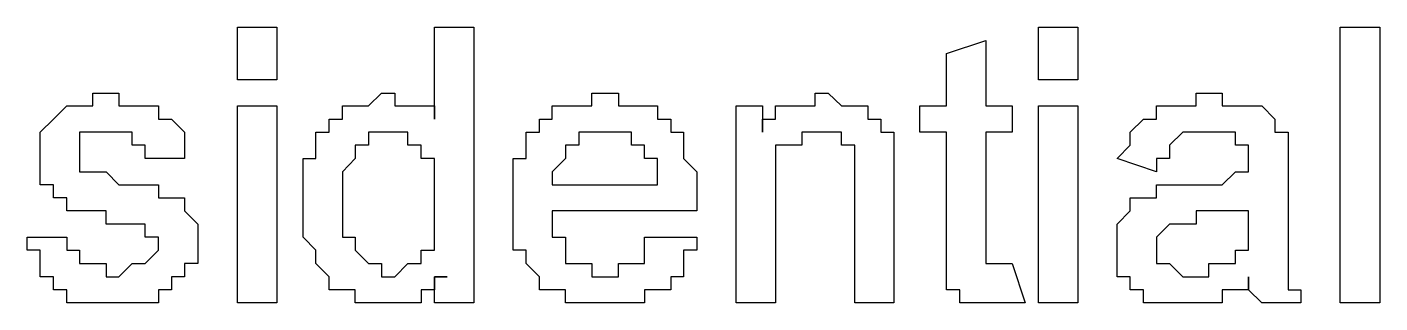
# Model space of a CAD drawing. Header units: inches. Extents: x -628 to 1537, y -1730 to 336.
# Drawn here: x 834.91 to 862.2, y -315.4 to -309.84 of the extents above; entities that cross this region are included whole.
import ezdxf

# ---------------------------------------------------------------- set-up
doc = ezdxf.new("R2010")
doc.units = ezdxf.units.IN
doc.layers.get('0').update_dxf_attribs({"linetype": 'CONTINUOUS'})

msp = doc.modelspace()

# ---------------------------------------------------------------- linework, layer by layer
at = {"color": 6}
for p, q in [((839.155, -310.902), (839.155, -309.838)), ((839.155, -309.838), (839.95, -309.838)), ((839.95, -309.838), (839.95, -310.902)), ((843.128, -311.696), (843.128, -309.838)), ((843.128, -309.838), (843.923, -309.838)), ((843.923, -309.838), (843.923, -315.401)), ((855.309, -310.902), (855.309, -309.838)), ((855.309, -309.838), (856.103, -309.838)), ((856.103, -309.838), (856.103, -310.902)), ((861.396, -315.401), (861.396, -309.838)), ((861.396, -309.838), (862.197, -309.838)), ((862.197, -309.838), (862.197, -315.401)), ((853.457, -310.37), (854.251, -310.107)), ((854.251, -310.107), (854.251, -311.427)), ((853.457, -311.427), (853.457, -310.37)), ((839.95, -310.902), (839.155, -310.902)), ((856.103, -310.902), (855.309, -310.902)), ((836.24, -311.427), (836.24, -311.171)), ((836.24, -311.171), (836.509, -311.171)), ((836.509, -311.171), (836.509, -311.171)), ((836.509, -311.171), (836.509, -311.171)), ((836.509, -311.171), (836.766, -311.171)), ((836.766, -311.171), (836.766, -311.171)), ((836.766, -311.171), (836.766, -311.427)), ((841.802, -311.427), (842.064, -311.171)), ((842.064, -311.171), (842.064, -311.171)), ((842.064, -311.171), (842.064, -311.171)), ((842.064, -311.171), (842.064, -311.171)), ((842.064, -311.171), (842.333, -311.171)), ((842.333, -311.171), (842.333, -311.171)), ((842.333, -311.171), (842.333, -311.427)), ((846.3, -311.427), (846.3, -311.171)), ((846.3, -311.171), (846.569, -311.171)), ((846.569, -311.171), (846.569, -311.171)), ((846.569, -311.171), (846.569, -311.171)), ((846.569, -311.171), (846.569, -311.171)), ((846.569, -311.171), (846.838, -311.171)), ((846.838, -311.171), (846.838, -311.427)), ((850.81, -311.427), (850.81, -311.171)), ((850.81, -311.171), (850.81, -311.171)), ((850.81, -311.171), (851.067, -311.171)), ((851.067, -311.171), (851.067, -311.171)), ((851.067, -311.171), (851.067, -311.171)), ((851.067, -311.171), (851.067, -311.171)), ((851.067, -311.171), (851.336, -311.427)), ((858.493, -311.427), (858.493, -311.171)), ((858.493, -311.171), (858.749, -311.171)), ((858.749, -311.171), (858.749, -311.171)), ((858.749, -311.171), (858.749, -311.171)), ((858.749, -311.171), (858.749, -311.171)), ((858.749, -311.171), (859.018, -311.171)), ((859.018, -311.171), (859.018, -311.427)), ((835.446, -311.696), (835.715, -311.427)), ((835.715, -311.427), (835.715, -311.427)), ((835.715, -311.427), (835.715, -311.427)), ((835.715, -311.427), (835.715, -311.427)), ((835.715, -311.427), (835.971, -311.427)), ((835.971, -311.427), (835.971, -311.427)), ((835.971, -311.427), (835.971, -311.427)), ((835.971, -311.427), (835.971, -311.427)), ((835.971, -311.427), (836.24, -311.427)), ((836.24, -311.427), (836.24, -311.427)), ((836.24, -311.427), (836.24, -311.427)), ((836.766, -311.427), (837.035, -311.427)), ((837.035, -311.427), (837.035, -311.427)), ((837.035, -311.427), (837.035, -311.427)), ((837.035, -311.427), (837.035, -311.427)), ((837.035, -311.427), (837.297, -311.427)), ((837.297, -311.427), (837.297, -311.427)), ((837.297, -311.427), (837.297, -311.427)), ((837.297, -311.427), (837.297, -311.427)), ((837.297, -311.427), (837.566, -311.427)), ((837.566, -311.427), (837.566, -311.427)), ((837.566, -311.427), (837.566, -311.427)), ((837.566, -311.427), (837.566, -311.427)), ((837.566, -311.427), (837.566, -311.696)), ((839.155, -315.401), (839.155, -311.427)), ((839.155, -311.427), (839.95, -311.427)), ((839.95, -311.427), (839.95, -315.401)), ((841.276, -311.696), (841.276, -311.427)), ((841.276, -311.427), (841.276, -311.427)), ((841.276, -311.427), (841.276, -311.427)), ((841.276, -311.427), (841.533, -311.427)), ((841.533, -311.427), (841.533, -311.427)), ((841.533, -311.427), (841.533, -311.427)), ((841.533, -311.427), (841.533, -311.427)), ((841.533, -311.427), (841.802, -311.427)), ((841.802, -311.427), (841.802, -311.427)), ((841.802, -311.427), (841.802, -311.427)), ((841.802, -311.427), (841.802, -311.427)), ((842.333, -311.427), (842.596, -311.427)), ((842.596, -311.427), (842.596, -311.427)), ((842.596, -311.427), (842.596, -311.427)), ((842.596, -311.427), (842.596, -311.427)), ((842.596, -311.427), (842.859, -311.427)), ((842.859, -311.427), (842.859, -311.427)), ((842.859, -311.427), (842.859, -311.427)), ((842.859, -311.427), (842.859, -311.427)), ((842.859, -311.427), (843.128, -311.427)), ((843.128, -311.427), (843.128, -311.696)), ((845.505, -311.696), (845.505, -311.427)), ((845.505, -311.427), (845.505, -311.427)), ((845.505, -311.427), (845.774, -311.427)), ((845.774, -311.427), (845.774, -311.427)), ((845.774, -311.427), (845.774, -311.427)), ((845.774, -311.427), (845.774, -311.427)), ((845.774, -311.427), (846.043, -311.427)), ((846.043, -311.427), (846.043, -311.427)), ((846.043, -311.427), (846.043, -311.427)), ((846.043, -311.427), (846.043, -311.427)), ((846.043, -311.427), (846.3, -311.427)), ((846.3, -311.427), (846.3, -311.427)), ((846.838, -311.427), (846.838, -311.427)), ((846.838, -311.427), (846.838, -311.427)), ((846.838, -311.427), (847.101, -311.427)), ((847.101, -311.427), (847.101, -311.427)), ((847.101, -311.427), (847.101, -311.427)), ((847.101, -311.427), (847.101, -311.427)), ((847.101, -311.427), (847.363, -311.427)), ((847.363, -311.427), (847.363, -311.427)), ((847.363, -311.427), (847.363, -311.427)), ((847.363, -311.427), (847.363, -311.427)), ((847.363, -311.427), (847.626, -311.427)), ((847.626, -311.427), (847.626, -311.696)), ((849.215, -315.401), (849.215, -311.427)), ((849.215, -311.427), (849.747, -311.427)), ((849.747, -311.427), (849.747, -311.959)), ((850.01, -311.696), (850.01, -311.427)), ((850.01, -311.427), (850.272, -311.427)), ((850.272, -311.427), (850.272, -311.427)), ((850.272, -311.427), (850.272, -311.427)), ((850.272, -311.427), (850.272, -311.427)), ((850.272, -311.427), (850.272, -311.427)), ((850.272, -311.427), (850.541, -311.427)), ((850.541, -311.427), (850.541, -311.427)), ((850.541, -311.427), (850.541, -311.427)), ((850.541, -311.427), (850.541, -311.427)), ((850.541, -311.427), (850.81, -311.427)), ((851.336, -311.427), (851.336, -311.427)), ((851.336, -311.427), (851.336, -311.427)), ((851.336, -311.427), (851.336, -311.427)), ((851.336, -311.427), (851.605, -311.427)), ((851.605, -311.427), (851.605, -311.427)), ((851.605, -311.427), (851.605, -311.427)), ((851.605, -311.427), (851.605, -311.427)), ((851.605, -311.427), (851.868, -311.427)), ((851.868, -311.427), (851.868, -311.427)), ((851.868, -311.427), (851.868, -311.427)), ((851.868, -311.427), (851.868, -311.696)), ((852.919, -311.959), (852.919, -311.427)), ((852.919, -311.427), (853.457, -311.427)), ((854.251, -311.427), (854.777, -311.427)), ((854.777, -311.427), (854.777, -311.959)), ((855.309, -315.401), (855.309, -311.427)), ((855.309, -311.427), (856.103, -311.427)), ((856.103, -311.427), (856.103, -315.401)), ((857.692, -311.696), (857.692, -311.427)), ((857.692, -311.427), (857.692, -311.427)), ((857.692, -311.427), (857.692, -311.427)), ((857.692, -311.427), (857.955, -311.427)), ((857.955, -311.427), (857.955, -311.427)), ((857.955, -311.427), (857.955, -311.427)), ((857.955, -311.427), (857.955, -311.427)), ((857.955, -311.427), (858.224, -311.427)), ((858.224, -311.427), (858.224, -311.427)), ((858.224, -311.427), (858.224, -311.427)), ((858.224, -311.427), (858.224, -311.427)), ((858.224, -311.427), (858.493, -311.427)), ((858.493, -311.427), (858.493, -311.427)), ((859.018, -311.427), (859.018, -311.427)), ((859.018, -311.427), (859.281, -311.427)), ((859.281, -311.427), (859.281, -311.427)), ((859.281, -311.427), (859.281, -311.427)), ((859.281, -311.427), (859.544, -311.427)), ((859.544, -311.427), (859.544, -311.427)), ((859.544, -311.427), (859.544, -311.427)), ((859.544, -311.427), (859.544, -311.427)), ((859.544, -311.427), (859.813, -311.427)), ((859.813, -311.427), (859.813, -311.427)), ((859.813, -311.427), (859.813, -311.427)), ((859.813, -311.427), (859.813, -311.427)), ((859.813, -311.427), (859.813, -311.427)), ((859.813, -311.427), (860.076, -311.696)), ((835.177, -311.959), (835.446, -311.696)), ((835.446, -311.696), (835.446, -311.696)), ((835.446, -311.696), (835.446, -311.696)), ((835.446, -311.696), (835.446, -311.696)), ((835.446, -311.696), (835.446, -311.696)), ((835.446, -311.696), (835.446, -311.696)), ((837.566, -311.696), (837.829, -311.696)), ((837.829, -311.696), (837.829, -311.696)), ((837.829, -311.696), (837.829, -311.696)), ((837.829, -311.696), (837.829, -311.696)), ((837.829, -311.696), (837.829, -311.696)), ((837.829, -311.696), (838.092, -311.959)), ((841.007, -311.959), (841.007, -311.696)), ((841.007, -311.696), (841.007, -311.696)), ((841.007, -311.696), (841.007, -311.696)), ((841.007, -311.696), (841.276, -311.696)), ((841.276, -311.696), (841.276, -311.696)), ((843.128, -311.696), (843.128, -311.696)), ((843.128, -311.696), (843.128, -311.696)), ((843.128, -311.696), (843.128, -311.696)), ((843.128, -311.696), (843.128, -311.696)), ((843.128, -311.696), (843.128, -311.696)), ((843.128, -311.696), (843.128, -311.696)), ((845.249, -311.959), (845.249, -311.696)), ((845.249, -311.696), (845.249, -311.696)), ((845.249, -311.696), (845.249, -311.696)), ((845.249, -311.696), (845.505, -311.696)), ((845.505, -311.696), (845.505, -311.696)), ((845.505, -311.696), (845.505, -311.696)), ((847.626, -311.696), (847.626, -311.696)), ((847.626, -311.696), (847.626, -311.696)), ((847.626, -311.696), (847.895, -311.696)), ((847.895, -311.696), (847.895, -311.696)), ((847.895, -311.696), (847.895, -311.696)), ((847.895, -311.696), (847.895, -311.959)), ((849.747, -311.959), (849.747, -311.696)), ((849.747, -311.696), (849.747, -311.696)), ((849.747, -311.696), (850.01, -311.696)), ((850.01, -311.696), (850.01, -311.696)), ((850.01, -311.696), (850.01, -311.696)), ((851.868, -311.696), (852.131, -311.696)), ((852.131, -311.696), (852.131, -311.696)), ((852.131, -311.696), (852.131, -311.696)), ((852.131, -311.696), (852.131, -311.696)), ((852.131, -311.696), (852.131, -311.696)), ((852.131, -311.696), (852.131, -311.959)), ((857.16, -311.959), (857.429, -311.696)), ((857.429, -311.696), (857.429, -311.696)), ((857.429, -311.696), (857.429, -311.696)), ((857.429, -311.696), (857.429, -311.696)), ((857.429, -311.696), (857.429, -311.696)), ((857.429, -311.696), (857.429, -311.696)), ((857.429, -311.696), (857.692, -311.696)), ((860.076, -311.696), (860.076, -311.696)), ((860.076, -311.696), (860.076, -311.696)), ((860.076, -311.696), (860.076, -311.696)), ((860.076, -311.696), (860.076, -311.696)), ((860.076, -311.696), (860.076, -311.959)), ((835.177, -312.222), (835.177, -311.959)), ((835.177, -311.959), (835.177, -311.959)), ((835.177, -311.959), (835.177, -311.959)), ((835.177, -311.959), (835.177, -311.959)), ((836.24, -311.959), (835.971, -311.959)), ((835.971, -311.959), (835.971, -311.959)), ((835.971, -311.959), (835.971, -312.222)), ((836.509, -311.959), (836.24, -311.959)), ((836.24, -311.959), (836.24, -311.959)), ((836.24, -311.959), (836.24, -311.959)), ((836.24, -311.959), (836.24, -311.959)), ((836.766, -311.959), (836.509, -311.959)), ((836.509, -311.959), (836.509, -311.959)), ((836.509, -311.959), (836.509, -311.959)), ((837.035, -311.959), (836.766, -311.959)), ((836.766, -311.959), (836.766, -311.959)), ((836.766, -311.959), (836.766, -311.959)), ((837.035, -312.222), (837.035, -311.959)), ((837.035, -311.959), (837.035, -311.959)), ((837.035, -311.959), (837.035, -311.959)), ((837.035, -311.959), (837.035, -311.959)), ((838.092, -311.959), (838.092, -311.959)), ((838.092, -311.959), (838.092, -311.959)), ((838.092, -311.959), (838.092, -311.959)), ((838.092, -311.959), (838.092, -312.222)), ((840.738, -312.222), (840.738, -311.959)), ((840.738, -311.959), (840.738, -311.959)), ((840.738, -311.959), (840.738, -311.959)), ((840.738, -311.959), (841.007, -311.959)), ((841.007, -311.959), (841.007, -311.959)), ((842.064, -311.959), (841.802, -311.959)), ((841.802, -311.959), (841.802, -311.959)), ((841.802, -311.959), (841.802, -312.222)), ((842.333, -311.959), (842.064, -311.959)), ((842.064, -311.959), (842.064, -311.959)), ((842.064, -311.959), (842.064, -311.959)), ((842.064, -311.959), (842.064, -311.959)), ((842.596, -311.959), (842.333, -311.959)), ((842.333, -311.959), (842.333, -311.959)), ((842.333, -311.959), (842.333, -311.959)), ((842.333, -311.959), (842.333, -311.959)), ((842.596, -312.222), (842.596, -311.959)), ((842.596, -311.959), (842.596, -311.959)), ((842.596, -311.959), (842.596, -311.959)), ((844.98, -312.222), (844.98, -311.959)), ((844.98, -311.959), (844.98, -311.959)), ((844.98, -311.959), (845.249, -311.959)), ((845.249, -311.959), (845.249, -311.959)), ((846.3, -311.959), (846.043, -311.959)), ((846.043, -311.959), (846.043, -311.959)), ((846.043, -311.959), (846.043, -312.222)), ((846.569, -311.959), (846.3, -311.959)), ((846.3, -311.959), (846.3, -311.959)), ((846.3, -311.959), (846.3, -311.959)), ((846.3, -311.959), (846.3, -311.959)), ((846.838, -311.959), (846.569, -311.959)), ((846.569, -311.959), (846.569, -311.959)), ((846.569, -311.959), (846.569, -311.959)), ((846.569, -311.959), (846.569, -311.959)), ((847.101, -311.959), (846.838, -311.959)), ((846.838, -311.959), (846.838, -311.959)), ((846.838, -311.959), (846.838, -311.959)), ((846.838, -311.959), (846.838, -311.959)), ((847.101, -312.222), (847.101, -311.959)), ((847.895, -311.959), (847.895, -311.959)), ((847.895, -311.959), (847.895, -311.959)), ((847.895, -311.959), (848.152, -311.959)), ((848.152, -311.959), (848.152, -312.222)), ((849.747, -311.959), (849.747, -311.959)), ((849.747, -311.959), (849.747, -311.959)), ((850.81, -311.959), (850.541, -311.959)), ((850.541, -311.959), (850.541, -311.959)), ((850.541, -311.959), (850.541, -311.959)), ((850.541, -311.959), (850.541, -312.222)), ((851.067, -311.959), (850.81, -311.959)), ((850.81, -311.959), (850.81, -311.959)), ((850.81, -311.959), (850.81, -311.959)), ((850.81, -311.959), (850.81, -311.959)), ((851.336, -311.959), (851.067, -311.959)), ((851.067, -311.959), (851.067, -311.959)), ((851.067, -311.959), (851.067, -311.959)), ((851.336, -312.222), (851.336, -311.959)), ((852.131, -311.959), (852.131, -311.959)), ((852.131, -311.959), (852.393, -311.959)), ((852.393, -311.959), (852.393, -311.959)), ((852.393, -311.959), (852.393, -312.222)), ((853.457, -311.959), (852.919, -311.959)), ((853.457, -314.073), (853.457, -311.959)), ((854.777, -311.959), (854.251, -311.959)), ((854.251, -311.959), (854.251, -314.073)), ((857.16, -312.222), (857.16, -311.959)), ((857.16, -311.959), (857.16, -311.959)), ((857.16, -311.959), (857.16, -311.959)), ((857.16, -311.959), (857.16, -311.959)), ((857.16, -311.959), (857.16, -311.959)), ((858.224, -311.959), (857.955, -312.222)), ((858.493, -311.959), (858.224, -311.959)), ((858.224, -311.959), (858.224, -311.959)), ((858.224, -311.959), (858.224, -311.959)), ((858.224, -311.959), (858.224, -311.959)), ((858.224, -311.959), (858.224, -311.959)), ((858.749, -311.959), (858.493, -311.959)), ((858.493, -311.959), (858.493, -311.959)), ((858.493, -311.959), (858.493, -311.959)), ((859.018, -311.959), (858.749, -311.959)), ((858.749, -311.959), (858.749, -311.959)), ((858.749, -311.959), (858.749, -311.959)), ((859.281, -311.959), (859.018, -311.959)), ((859.018, -311.959), (859.018, -311.959)), ((859.018, -311.959), (859.018, -311.959)), ((859.018, -311.959), (859.018, -311.959)), ((859.281, -312.222), (859.281, -311.959)), ((859.281, -311.959), (859.281, -311.959)), ((859.281, -311.959), (859.281, -311.959)), ((860.076, -311.959), (860.345, -311.959)), ((860.345, -311.959), (860.345, -311.959)), ((860.345, -311.959), (860.345, -311.959)), ((860.345, -311.959), (860.345, -312.222)), ((835.177, -312.491), (835.177, -312.222)), ((835.177, -312.222), (835.177, -312.222)), ((835.177, -312.222), (835.177, -312.222)), ((835.177, -312.222), (835.177, -312.222)), ((835.971, -312.222), (835.971, -312.222)), ((835.971, -312.222), (835.971, -312.222)), ((835.971, -312.222), (835.971, -312.222)), ((835.971, -312.222), (835.971, -312.491)), ((837.297, -312.222), (837.035, -312.222)), ((837.297, -312.491), (837.297, -312.222)), ((838.092, -312.222), (838.092, -312.222)), ((838.092, -312.222), (838.092, -312.222)), ((838.092, -312.222), (838.092, -312.491)), ((840.738, -312.491), (840.738, -312.222)), ((840.738, -312.222), (840.738, -312.222)), ((840.738, -312.222), (840.738, -312.222)), ((840.738, -312.222), (840.738, -312.222)), ((841.802, -312.222), (841.533, -312.222)), ((841.533, -312.222), (841.533, -312.222)), ((841.533, -312.222), (841.533, -312.222)), ((841.533, -312.222), (841.533, -312.222)), ((841.533, -312.222), (841.533, -312.491)), ((841.802, -312.222), (841.802, -312.222)), ((842.859, -312.222), (842.596, -312.222)), ((842.859, -312.491), (842.859, -312.222)), ((842.859, -312.222), (842.859, -312.222)), ((842.859, -312.222), (842.859, -312.222)), ((842.859, -312.222), (842.859, -312.222)), ((842.859, -312.222), (842.859, -312.222)), ((844.98, -312.491), (844.98, -312.222)), ((844.98, -312.222), (844.98, -312.222)), ((844.98, -312.222), (844.98, -312.222)), ((844.98, -312.222), (844.98, -312.222)), ((844.98, -312.222), (844.98, -312.222)), ((846.043, -312.222), (845.774, -312.222)), ((845.774, -312.222), (845.774, -312.222)), ((845.774, -312.222), (845.774, -312.222)), ((845.774, -312.222), (845.774, -312.491)), ((846.043, -312.222), (846.043, -312.222)), ((847.363, -312.222), (847.101, -312.222)), ((847.101, -312.222), (847.101, -312.222)), ((847.101, -312.222), (847.101, -312.222)), ((847.101, -312.222), (847.101, -312.222)), ((847.363, -312.491), (847.363, -312.222)), ((847.363, -312.222), (847.363, -312.222)), ((847.363, -312.222), (847.363, -312.222)), ((848.152, -312.222), (848.152, -312.222)), ((848.152, -312.222), (848.152, -312.222)), ((848.152, -312.222), (848.152, -312.222)), ((848.152, -312.222), (848.152, -312.222)), ((848.152, -312.222), (848.152, -312.491)), ((850.272, -312.222), (850.01, -312.222)), ((850.01, -312.222), (850.01, -312.491)), ((850.541, -312.222), (850.272, -312.222)), ((850.272, -312.222), (850.272, -312.222)), ((850.272, -312.222), (850.272, -312.222)), ((850.272, -312.222), (850.272, -312.222)), ((850.272, -312.222), (850.272, -312.222)), ((851.605, -312.222), (851.336, -312.222)), ((851.336, -312.222), (851.336, -312.222)), ((851.336, -312.222), (851.336, -312.222)), ((851.336, -312.222), (851.336, -312.222)), ((851.336, -312.222), (851.336, -312.222)), ((851.605, -315.401), (851.605, -312.222)), ((852.393, -312.222), (852.393, -312.222)), ((852.393, -312.222), (852.393, -312.222)), ((852.393, -312.222), (852.393, -312.222)), ((852.393, -312.222), (852.393, -312.491)), ((856.898, -312.491), (857.16, -312.222)), ((857.16, -312.222), (857.16, -312.222)), ((857.16, -312.222), (857.16, -312.222)), ((857.955, -312.222), (857.955, -312.222)), ((857.955, -312.222), (857.955, -312.222)), ((857.955, -312.222), (857.955, -312.222)), ((857.955, -312.222), (857.955, -312.222)), ((857.955, -312.222), (857.955, -312.222)), ((857.955, -312.222), (857.955, -312.491)), ((859.544, -312.222), (859.281, -312.222)), ((859.281, -312.222), (859.281, -312.222)), ((859.544, -312.491), (859.544, -312.222)), ((859.544, -312.222), (859.544, -312.222)), ((859.544, -312.222), (859.544, -312.222)), ((860.345, -312.222), (860.345, -312.222)), ((860.345, -312.222), (860.345, -312.222)), ((860.345, -312.222), (860.345, -312.222)), ((860.345, -312.222), (860.345, -312.491)), ((835.177, -312.755), (835.177, -312.491)), ((835.177, -312.491), (835.177, -312.491)), ((835.177, -312.491), (835.177, -312.491)), ((835.177, -312.491), (835.177, -312.491)), ((835.971, -312.491), (835.971, -312.491)), ((835.971, -312.491), (835.971, -312.491)), ((835.971, -312.491), (835.971, -312.491)), ((835.971, -312.491), (835.971, -312.491)), ((835.971, -312.491), (835.971, -312.755)), ((837.297, -312.491), (837.297, -312.491)), ((837.297, -312.491), (837.297, -312.491)), ((838.092, -312.491), (837.297, -312.491)), ((838.092, -312.491), (838.092, -312.491)), ((838.092, -312.491), (838.092, -312.491)), ((840.482, -312.755), (840.482, -312.491)), ((840.482, -312.491), (840.482, -312.491)), ((840.482, -312.491), (840.738, -312.491)), ((840.738, -312.491), (840.738, -312.491)), ((841.533, -312.491), (841.276, -312.755)), ((841.533, -312.491), (841.533, -312.491)), ((841.533, -312.491), (841.533, -312.491)), ((841.533, -312.491), (841.533, -312.491)), ((843.128, -312.491), (842.859, -312.491)), ((843.128, -312.755), (843.128, -312.491)), ((843.128, -312.491), (843.128, -312.491)), ((843.128, -312.491), (843.128, -312.491)), ((844.717, -312.755), (844.717, -312.491)), ((844.717, -312.491), (844.717, -312.491)), ((844.717, -312.491), (844.717, -312.491)), ((844.717, -312.491), (844.98, -312.491)), ((845.774, -312.491), (845.505, -312.755)), ((845.774, -312.491), (845.774, -312.491)), ((845.774, -312.491), (845.774, -312.491)), ((845.774, -312.491), (845.774, -312.491)), ((847.626, -312.491), (847.363, -312.491)), ((847.363, -312.491), (847.363, -312.491)), ((847.363, -312.491), (847.363, -312.491)), ((847.626, -313.022), (847.626, -312.491)), ((848.152, -312.491), (848.152, -312.491)), ((848.152, -312.491), (848.152, -312.491)), ((848.152, -312.491), (848.152, -312.491)), ((848.152, -312.491), (848.421, -312.755)), ((850.01, -312.491), (850.01, -312.491)), ((850.01, -312.491), (850.01, -312.491)), ((850.01, -312.491), (850.01, -312.491)), ((850.01, -312.491), (850.01, -312.491)), ((850.01, -312.491), (850.01, -312.755)), ((852.393, -312.491), (852.393, -312.491)), ((852.393, -312.491), (852.393, -312.491)), ((852.393, -312.491), (852.393, -312.491)), ((852.393, -312.491), (852.393, -312.755)), ((857.692, -312.755), (856.898, -312.491)), ((856.898, -312.491), (856.898, -312.491)), ((856.898, -312.491), (856.898, -312.491)), ((856.898, -312.491), (856.898, -312.491)), ((857.955, -312.491), (857.692, -312.491)), ((857.692, -312.491), (857.692, -312.491)), ((857.692, -312.491), (857.692, -312.755)), ((859.544, -312.755), (859.544, -312.491)), ((859.544, -312.491), (859.544, -312.491)), ((859.544, -312.491), (859.544, -312.491)), ((859.544, -312.491), (859.544, -312.491)), ((859.544, -312.491), (859.544, -312.491)), ((860.345, -312.491), (860.345, -312.491)), ((860.345, -312.491), (860.345, -312.491)), ((860.345, -312.491), (860.345, -312.491)), ((860.345, -312.491), (860.345, -312.755)), ((835.177, -313.022), (835.177, -312.755)), ((835.177, -312.755), (835.177, -312.755)), ((835.177, -312.755), (835.177, -312.755)), ((835.177, -312.755), (835.177, -312.755)), ((835.971, -312.755), (835.971, -312.755)), ((835.971, -312.755), (835.971, -312.755)), ((835.971, -312.755), (836.24, -312.755)), ((836.24, -312.755), (836.24, -312.755)), ((836.24, -312.755), (836.24, -312.755)), ((836.24, -312.755), (836.24, -312.755)), ((836.24, -312.755), (836.509, -312.755)), ((836.509, -312.755), (836.509, -312.755)), ((836.509, -312.755), (836.509, -312.755)), ((836.509, -312.755), (836.509, -312.755)), ((836.509, -312.755), (836.766, -313.022)), ((840.482, -313.022), (840.482, -312.755)), ((840.482, -312.755), (840.482, -312.755)), ((840.482, -312.755), (840.482, -312.755)), ((840.482, -312.755), (840.482, -312.755)), ((841.276, -312.755), (841.276, -312.755)), ((841.276, -312.755), (841.276, -312.755)), ((841.276, -312.755), (841.276, -312.755)), ((841.276, -312.755), (841.276, -313.022)), ((843.128, -313.022), (843.128, -312.755)), ((843.128, -312.755), (843.128, -312.755)), ((843.128, -312.755), (843.128, -312.755)), ((843.128, -312.755), (843.128, -312.755)), ((844.717, -313.022), (844.717, -312.755)), ((844.717, -312.755), (844.717, -312.755)), ((844.717, -312.755), (844.717, -312.755)), ((845.505, -312.755), (845.505, -312.755)), ((845.505, -312.755), (845.505, -312.755)), ((845.505, -312.755), (845.505, -312.755)), ((845.505, -312.755), (845.505, -313.022)), ((848.421, -312.755), (848.421, -312.755)), ((848.421, -312.755), (848.421, -312.755)), ((848.421, -312.755), (848.421, -312.755)), ((848.421, -312.755), (848.421, -313.022)), ((850.01, -312.755), (850.01, -312.755)), ((850.01, -312.755), (850.01, -312.755)), ((850.01, -312.755), (850.01, -313.022)), ((852.393, -312.755), (852.393, -312.755)), ((852.393, -312.755), (852.393, -312.755)), ((852.393, -312.755), (852.393, -313.022)), ((857.692, -312.755), (857.692, -312.755)), ((859.018, -313.022), (859.281, -312.755)), ((859.281, -312.755), (859.281, -312.755)), ((859.281, -312.755), (859.281, -312.755)), ((859.281, -312.755), (859.544, -312.755)), ((859.544, -312.755), (859.544, -312.755)), ((859.544, -312.755), (859.544, -312.755)), ((859.544, -312.755), (859.544, -312.755)), ((860.345, -312.755), (860.345, -312.755)), ((860.345, -312.755), (860.345, -312.755)), ((860.345, -312.755), (860.345, -313.547)), ((835.446, -313.022), (835.177, -313.022)), ((835.177, -313.022), (835.177, -313.022)), ((835.177, -313.022), (835.177, -313.022)), ((835.446, -313.28), (835.446, -313.022)), ((836.766, -313.022), (836.766, -313.022)), ((836.766, -313.022), (837.035, -313.022)), ((837.035, -313.022), (837.035, -313.022)), ((837.035, -313.022), (837.035, -313.022)), ((837.035, -313.022), (837.035, -313.022)), ((837.035, -313.022), (837.297, -313.022)), ((837.297, -313.022), (837.297, -313.022)), ((837.297, -313.022), (837.297, -313.022)), ((837.297, -313.022), (837.297, -313.022)), ((837.297, -313.022), (837.566, -313.022)), ((837.566, -313.022), (837.566, -313.022)), ((837.566, -313.022), (837.566, -313.022)), ((837.566, -313.022), (837.566, -313.28)), ((840.482, -313.28), (840.482, -313.022)), ((840.482, -313.022), (840.482, -313.022)), ((840.482, -313.022), (840.482, -313.022)), ((841.276, -313.022), (841.276, -313.022)), ((841.276, -313.022), (841.276, -313.022)), ((841.276, -313.022), (841.276, -313.28)), ((843.128, -313.28), (843.128, -313.022)), ((843.128, -313.022), (843.128, -313.022)), ((843.128, -313.022), (843.128, -313.022)), ((844.717, -313.28), (844.717, -313.022)), ((844.717, -313.022), (844.717, -313.022)), ((844.717, -313.022), (844.717, -313.022)), ((844.717, -313.022), (844.717, -313.022)), ((845.505, -313.022), (845.505, -313.022)), ((845.505, -313.022), (847.626, -313.022)), ((848.421, -313.022), (848.421, -313.022)), ((848.421, -313.022), (848.421, -313.022)), ((848.421, -313.022), (848.421, -313.28)), ((850.01, -313.022), (850.01, -313.022)), ((850.01, -313.022), (850.01, -313.022)), ((850.01, -313.022), (850.01, -313.28)), ((852.393, -313.022), (852.393, -313.022)), ((852.393, -313.022), (852.393, -315.401)), ((857.692, -313.28), (857.692, -313.022)), ((857.692, -313.022), (857.692, -313.022)), ((857.692, -313.022), (857.955, -313.022)), ((857.955, -313.022), (857.955, -313.022)), ((857.955, -313.022), (857.955, -313.022)), ((857.955, -313.022), (858.224, -313.022)), ((858.224, -313.022), (858.224, -313.022)), ((858.224, -313.022), (858.224, -313.022)), ((858.224, -313.022), (858.493, -313.022)), ((858.493, -313.022), (858.493, -313.022)), ((858.493, -313.022), (859.018, -313.022)), ((859.018, -313.022), (859.018, -313.022)), ((835.715, -313.28), (835.446, -313.28)), ((835.446, -313.28), (835.446, -313.28)), ((835.446, -313.28), (835.446, -313.28)), ((835.446, -313.28), (835.446, -313.28)), ((835.446, -313.28), (835.446, -313.28)), ((835.715, -313.547), (835.715, -313.28)), ((835.715, -313.28), (835.715, -313.28)), ((835.715, -313.28), (835.715, -313.28)), ((837.566, -313.28), (837.829, -313.28)), ((837.829, -313.28), (837.829, -313.28)), ((837.829, -313.28), (837.829, -313.28)), ((837.829, -313.28), (837.829, -313.28)), ((837.829, -313.28), (838.092, -313.28)), ((838.092, -313.28), (838.092, -313.28)), ((838.092, -313.28), (838.092, -313.547)), ((840.482, -313.547), (840.482, -313.28)), ((840.482, -313.28), (840.482, -313.28)), ((840.482, -313.28), (840.482, -313.28)), ((841.276, -313.28), (841.276, -313.28)), ((841.276, -313.28), (841.276, -313.28)), ((841.276, -313.28), (841.276, -313.28)), ((841.276, -313.28), (841.276, -313.547)), ((843.128, -313.547), (843.128, -313.28)), ((843.128, -313.28), (843.128, -313.28)), ((843.128, -313.28), (843.128, -313.28)), ((844.717, -313.547), (844.717, -313.28)), ((844.717, -313.28), (844.717, -313.28)), ((844.717, -313.28), (844.717, -313.28)), ((848.421, -313.28), (848.421, -313.28)), ((848.421, -313.28), (848.421, -313.28)), ((848.421, -313.28), (848.421, -313.547)), ((850.01, -313.28), (850.01, -313.28)), ((850.01, -313.28), (850.01, -315.401)), ((857.16, -313.547), (857.16, -313.28)), ((857.16, -313.28), (857.429, -313.28)), ((857.429, -313.28), (857.429, -313.28)), ((857.429, -313.28), (857.429, -313.28)), ((857.429, -313.28), (857.429, -313.28)), ((857.429, -313.28), (857.429, -313.28)), ((857.429, -313.28), (857.692, -313.28)), ((857.692, -313.28), (857.692, -313.28)), ((835.971, -313.547), (835.715, -313.547)), ((835.715, -313.547), (835.715, -313.547)), ((836.24, -313.547), (835.971, -313.547)), ((835.971, -313.547), (835.971, -313.547)), ((835.971, -313.547), (835.971, -313.547)), ((836.509, -313.547), (836.24, -313.547)), ((836.24, -313.547), (836.24, -313.547)), ((836.24, -313.547), (836.24, -313.547)), ((836.509, -313.815), (836.509, -313.547)), ((836.509, -313.547), (836.509, -313.547)), ((838.092, -313.547), (838.092, -313.547)), ((838.092, -313.547), (838.092, -313.547)), ((838.092, -313.547), (838.092, -313.547)), ((838.092, -313.547), (838.092, -313.547)), ((838.092, -313.547), (838.361, -313.815)), ((840.482, -313.815), (840.482, -313.547)), ((840.482, -313.547), (840.482, -313.547)), ((840.482, -313.547), (840.482, -313.547)), ((840.482, -313.547), (840.482, -313.547)), ((841.276, -313.547), (841.276, -313.547)), ((841.276, -313.547), (841.276, -313.547)), ((841.276, -313.547), (841.276, -313.815)), ((843.128, -313.815), (843.128, -313.547)), ((843.128, -313.547), (843.128, -313.547)), ((843.128, -313.547), (843.128, -313.547)), ((843.128, -313.547), (843.128, -313.547)), ((844.717, -313.815), (844.717, -313.547)), ((844.717, -313.547), (844.717, -313.547)), ((844.717, -313.547), (844.717, -313.547)), ((848.421, -313.547), (845.505, -313.547)), ((845.505, -313.547), (845.505, -314.073)), ((848.421, -313.547), (848.421, -313.547)), ((848.421, -313.547), (848.421, -313.547)), ((848.421, -313.547), (848.421, -313.547)), ((856.898, -313.815), (857.16, -313.547)), ((857.16, -313.547), (857.16, -313.547)), ((857.16, -313.547), (857.16, -313.547)), ((857.16, -313.547), (857.16, -313.547)), ((857.16, -313.547), (857.16, -313.547)), ((858.749, -313.547), (858.493, -313.547)), ((858.493, -313.547), (858.493, -313.547)), ((858.493, -313.547), (858.493, -313.815)), ((859.018, -313.547), (858.749, -313.547)), ((858.749, -313.547), (858.749, -313.547)), ((858.749, -313.547), (858.749, -313.547)), ((859.281, -313.547), (859.018, -313.547)), ((859.018, -313.547), (859.018, -313.547)), ((859.018, -313.547), (859.018, -313.547)), ((859.544, -313.547), (859.281, -313.547)), ((859.281, -313.547), (859.281, -313.547)), ((859.281, -313.547), (859.281, -313.547)), ((859.281, -313.547), (859.281, -313.547)), ((859.544, -313.547), (859.544, -313.547)), ((859.544, -313.547), (859.544, -313.547)), ((859.544, -313.547), (859.544, -313.547)), ((859.544, -313.815), (859.544, -313.547)), ((859.544, -313.547), (859.544, -313.547)), ((859.544, -313.547), (859.544, -313.547)), ((860.345, -313.547), (860.345, -313.815)), ((836.766, -313.815), (836.509, -313.815)), ((837.035, -313.815), (836.766, -313.815)), ((836.766, -313.815), (836.766, -313.815)), ((836.766, -313.815), (836.766, -313.815)), ((837.297, -313.815), (837.035, -313.815)), ((837.035, -313.815), (837.035, -313.815)), ((837.035, -313.815), (837.035, -313.815)), ((837.035, -313.815), (837.035, -313.815)), ((837.035, -313.815), (837.035, -313.815)), ((837.297, -314.073), (837.297, -313.815)), ((837.297, -313.815), (837.297, -313.815)), ((837.297, -313.815), (837.297, -313.815)), ((837.297, -313.815), (837.297, -313.815)), ((838.361, -313.815), (838.361, -313.815)), ((838.361, -313.815), (838.361, -313.815)), ((838.361, -313.815), (838.361, -313.815)), ((838.361, -313.815), (838.361, -314.073)), ((840.482, -314.073), (840.482, -313.815)), ((840.482, -313.815), (840.482, -313.815)), ((840.482, -313.815), (840.482, -313.815)), ((841.276, -313.815), (841.276, -313.815)), ((841.276, -313.815), (841.276, -313.815)), ((841.276, -313.815), (841.276, -313.815)), ((841.276, -313.815), (841.276, -314.073)), ((843.128, -314.073), (843.128, -313.815)), ((843.128, -313.815), (843.128, -313.815)), ((843.128, -313.815), (843.128, -313.815)), ((844.717, -314.073), (844.717, -313.815)), ((844.717, -313.815), (844.717, -313.815)), ((844.717, -313.815), (844.717, -313.815)), ((856.898, -314.073), (856.898, -313.815)), ((856.898, -313.815), (856.898, -313.815)), ((856.898, -313.815), (856.898, -313.815)), ((856.898, -313.815), (856.898, -313.815)), ((857.955, -313.815), (857.692, -314.073)), ((858.224, -313.815), (857.955, -313.815)), ((857.955, -313.815), (857.955, -313.815)), ((857.955, -313.815), (857.955, -313.815)), ((857.955, -313.815), (857.955, -313.815)), ((857.955, -313.815), (857.955, -313.815)), ((858.493, -313.815), (858.224, -313.815)), ((858.224, -313.815), (858.224, -313.815)), ((858.224, -313.815), (858.224, -313.815)), ((858.493, -313.815), (858.493, -313.815)), ((859.544, -314.073), (859.544, -313.815)), ((859.544, -313.815), (859.544, -313.815)), ((859.544, -313.815), (859.544, -313.815)), ((860.345, -313.815), (860.345, -313.815)), ((860.345, -313.815), (860.345, -314.073)), ((834.914, -314.339), (834.914, -314.073)), ((834.914, -314.073), (834.914, -314.073)), ((834.914, -314.073), (834.914, -314.073)), ((834.914, -314.073), (835.715, -314.073)), ((835.715, -314.073), (835.715, -314.073)), ((835.715, -314.073), (835.715, -314.073)), ((835.715, -314.073), (835.715, -314.339)), ((837.566, -314.073), (837.297, -314.073)), ((837.566, -314.339), (837.566, -314.073)), ((837.566, -314.073), (837.566, -314.073)), ((837.566, -314.073), (837.566, -314.073)), ((838.361, -314.073), (838.361, -314.073)), ((838.361, -314.073), (838.361, -314.073)), ((838.361, -314.073), (838.361, -314.073)), ((838.361, -314.073), (838.361, -314.339)), ((840.738, -314.339), (840.482, -314.073)), ((840.482, -314.073), (840.482, -314.073)), ((840.482, -314.073), (840.482, -314.073)), ((840.482, -314.073), (840.482, -314.073)), ((841.276, -314.073), (841.276, -314.073)), ((841.276, -314.073), (841.533, -314.073)), ((841.533, -314.073), (841.533, -314.073)), ((841.533, -314.073), (841.533, -314.339)), ((843.128, -314.339), (843.128, -314.073)), ((843.128, -314.073), (843.128, -314.073)), ((843.128, -314.073), (843.128, -314.073)), ((843.128, -314.073), (843.128, -314.073)), ((844.717, -314.339), (844.717, -314.073)), ((844.717, -314.073), (844.717, -314.073)), ((844.717, -314.073), (844.717, -314.073)), ((844.717, -314.073), (844.717, -314.073)), ((845.505, -314.073), (845.774, -314.073)), ((845.774, -314.073), (845.774, -314.339)), ((847.363, -314.339), (847.363, -314.073)), ((847.363, -314.073), (847.626, -314.073)), ((847.626, -314.073), (847.626, -314.073)), ((847.626, -314.073), (847.626, -314.073)), ((847.626, -314.073), (848.421, -314.073)), ((848.421, -314.073), (848.421, -314.073)), ((848.421, -314.073), (848.421, -314.339)), ((853.457, -314.339), (853.457, -314.073)), ((854.251, -314.073), (854.251, -314.339)), ((856.898, -314.339), (856.898, -314.073)), ((856.898, -314.073), (856.898, -314.073)), ((856.898, -314.073), (856.898, -314.073)), ((856.898, -314.073), (856.898, -314.073)), ((857.692, -314.073), (857.692, -314.073)), ((857.692, -314.073), (857.692, -314.073)), ((857.692, -314.073), (857.692, -314.073)), ((857.692, -314.073), (857.692, -314.073)), ((857.692, -314.073), (857.692, -314.339)), ((859.544, -314.339), (859.544, -314.073)), ((859.544, -314.073), (859.544, -314.073)), ((859.544, -314.073), (859.544, -314.073)), ((860.345, -314.073), (860.345, -314.073)), ((860.345, -314.073), (860.345, -314.073)), ((860.345, -314.073), (860.345, -314.339)), ((835.177, -314.339), (834.914, -314.339)), ((834.914, -314.339), (834.914, -314.339)), ((835.177, -314.607), (835.177, -314.339)), ((835.715, -314.339), (835.971, -314.339)), ((835.971, -314.339), (835.971, -314.339)), ((835.971, -314.339), (835.971, -314.339)), ((835.971, -314.339), (835.971, -314.339)), ((835.971, -314.339), (835.971, -314.607)), ((837.297, -314.607), (837.566, -314.339)), ((837.566, -314.339), (837.566, -314.339)), ((837.566, -314.339), (837.566, -314.339)), ((837.566, -314.339), (837.566, -314.339)), ((837.566, -314.339), (837.566, -314.339)), ((838.361, -314.339), (838.361, -314.339)), ((838.361, -314.339), (838.361, -314.339)), ((838.361, -314.339), (838.361, -314.339)), ((838.361, -314.339), (838.361, -314.607)), ((840.738, -314.607), (840.738, -314.339)), ((840.738, -314.339), (840.738, -314.339)), ((840.738, -314.339), (840.738, -314.339)), ((840.738, -314.339), (840.738, -314.339)), ((841.533, -314.339), (841.533, -314.339)), ((841.533, -314.339), (841.533, -314.339)), ((841.533, -314.339), (841.533, -314.339)), ((841.533, -314.339), (841.533, -314.339)), ((841.533, -314.339), (841.802, -314.607)), ((842.859, -314.607), (842.859, -314.339)), ((842.859, -314.339), (842.859, -314.339)), ((842.859, -314.339), (842.859, -314.339)), ((842.859, -314.339), (843.128, -314.339)), ((843.128, -314.339), (843.128, -314.339)), ((843.128, -314.339), (843.128, -314.339)), ((844.98, -314.339), (844.717, -314.339)), ((844.717, -314.339), (844.717, -314.339)), ((844.98, -314.607), (844.98, -314.339)), ((844.98, -314.339), (844.98, -314.339)), ((845.774, -314.339), (845.774, -314.339)), ((845.774, -314.339), (845.774, -314.339)), ((845.774, -314.339), (845.774, -314.339)), ((845.774, -314.339), (845.774, -314.339)), ((845.774, -314.339), (845.774, -314.607)), ((847.363, -314.607), (847.363, -314.339)), ((847.363, -314.339), (847.363, -314.339)), ((847.363, -314.339), (847.363, -314.339)), ((847.363, -314.339), (847.363, -314.339)), ((848.421, -314.339), (848.152, -314.339)), ((848.152, -314.339), (848.152, -314.339)), ((848.152, -314.339), (848.152, -314.339)), ((848.152, -314.339), (848.152, -314.607)), ((853.457, -314.607), (853.457, -314.339)), ((853.457, -314.339), (853.457, -314.339)), ((853.457, -314.339), (853.457, -314.339)), ((854.251, -314.339), (854.251, -314.339)), ((854.251, -314.339), (854.251, -314.339)), ((854.251, -314.339), (854.251, -314.607)), ((856.898, -314.607), (856.898, -314.339)), ((856.898, -314.339), (856.898, -314.339)), ((856.898, -314.339), (856.898, -314.339)), ((856.898, -314.339), (856.898, -314.339)), ((857.692, -314.339), (857.692, -314.339)), ((857.692, -314.339), (857.692, -314.339)), ((857.692, -314.339), (857.692, -314.339)), ((857.692, -314.339), (857.692, -314.339)), ((857.692, -314.339), (857.692, -314.607)), ((859.281, -314.607), (859.281, -314.339)), ((859.281, -314.339), (859.281, -314.339)), ((859.281, -314.339), (859.281, -314.339)), ((859.281, -314.339), (859.281, -314.339)), ((859.281, -314.339), (859.281, -314.339)), ((859.281, -314.339), (859.544, -314.339)), ((860.345, -314.339), (860.345, -314.339)), ((860.345, -314.339), (860.345, -314.339)), ((860.345, -314.339), (860.345, -314.607)), ((835.177, -314.876), (835.177, -314.607)), ((835.177, -314.607), (835.177, -314.607)), ((835.177, -314.607), (835.177, -314.607)), ((835.177, -314.607), (835.177, -314.607)), ((835.971, -314.607), (835.971, -314.607)), ((835.971, -314.607), (835.971, -314.607)), ((835.971, -314.607), (835.971, -314.607)), ((835.971, -314.607), (836.24, -314.607)), ((836.24, -314.607), (836.24, -314.607)), ((836.24, -314.607), (836.24, -314.607)), ((836.24, -314.607), (836.24, -314.607)), ((836.24, -314.607), (836.509, -314.607)), ((836.509, -314.607), (836.509, -314.876)), ((836.766, -314.876), (837.035, -314.607)), ((837.035, -314.607), (837.035, -314.607)), ((837.035, -314.607), (837.035, -314.607)), ((837.035, -314.607), (837.035, -314.607)), ((837.035, -314.607), (837.297, -314.607)), ((837.297, -314.607), (837.297, -314.607)), ((837.297, -314.607), (837.297, -314.607)), ((837.297, -314.607), (837.297, -314.607)), ((837.297, -314.607), (837.297, -314.607)), ((838.361, -314.607), (838.092, -314.607)), ((838.092, -314.607), (838.092, -314.607)), ((838.092, -314.607), (838.092, -314.876)), ((838.361, -314.607), (838.361, -314.607)), ((841.007, -314.876), (840.738, -314.607)), ((840.738, -314.607), (840.738, -314.607)), ((840.738, -314.607), (840.738, -314.607)), ((840.738, -314.607), (840.738, -314.607)), ((841.802, -314.607), (841.802, -314.607)), ((841.802, -314.607), (841.802, -314.607)), ((841.802, -314.607), (841.802, -314.607)), ((841.802, -314.607), (841.802, -314.607)), ((841.802, -314.607), (842.064, -314.607)), ((842.064, -314.607), (842.064, -314.607)), ((842.064, -314.607), (842.064, -314.876)), ((842.333, -314.876), (842.596, -314.607)), ((842.596, -314.607), (842.596, -314.607)), ((842.596, -314.607), (842.596, -314.607)), ((842.596, -314.607), (842.596, -314.607)), ((842.596, -314.607), (842.859, -314.607)), ((842.859, -314.607), (842.859, -314.607)), ((842.859, -314.607), (842.859, -314.607)), ((845.249, -314.876), (844.98, -314.607)), ((844.98, -314.607), (844.98, -314.607)), ((844.98, -314.607), (844.98, -314.607)), ((844.98, -314.607), (844.98, -314.607)), ((844.98, -314.607), (844.98, -314.607)), ((845.774, -314.607), (846.043, -314.607)), ((846.043, -314.607), (846.043, -314.607)), ((846.043, -314.607), (846.043, -314.607)), ((846.043, -314.607), (846.043, -314.607)), ((846.043, -314.607), (846.3, -314.607)), ((846.3, -314.607), (846.3, -314.607)), ((846.3, -314.607), (846.3, -314.607)), ((846.3, -314.607), (846.3, -314.876)), ((846.838, -314.876), (846.838, -314.607)), ((846.838, -314.607), (846.838, -314.607)), ((846.838, -314.607), (847.101, -314.607)), ((847.101, -314.607), (847.101, -314.607)), ((847.101, -314.607), (847.101, -314.607)), ((847.101, -314.607), (847.101, -314.607)), ((847.101, -314.607), (847.101, -314.607)), ((847.101, -314.607), (847.101, -314.607)), ((847.101, -314.607), (847.363, -314.607)), ((848.152, -314.607), (848.152, -314.607)), ((848.152, -314.607), (848.152, -314.607)), ((848.152, -314.607), (848.152, -314.607)), ((848.152, -314.607), (848.152, -314.876)), ((853.457, -314.876), (853.457, -314.607)), ((853.457, -314.607), (853.457, -314.607)), ((853.457, -314.607), (853.457, -314.607)), ((853.457, -314.607), (853.457, -314.607)), ((854.251, -314.607), (854.251, -314.607)), ((854.251, -314.607), (854.251, -314.607)), ((854.251, -314.607), (854.251, -314.607)), ((854.251, -314.607), (854.514, -314.607)), ((854.514, -314.607), (854.514, -314.607)), ((854.514, -314.607), (854.514, -314.607)), ((854.514, -314.607), (854.514, -314.607)), ((854.514, -314.607), (854.777, -314.607)), ((854.777, -314.607), (854.777, -314.607)), ((854.777, -314.607), (854.777, -314.607)), ((854.777, -314.607), (855.04, -315.401)), ((856.898, -314.876), (856.898, -314.607)), ((856.898, -314.607), (856.898, -314.607)), ((856.898, -314.607), (856.898, -314.607)), ((856.898, -314.607), (856.898, -314.607)), ((857.692, -314.607), (857.955, -314.607)), ((857.955, -314.607), (857.955, -314.607)), ((857.955, -314.607), (857.955, -314.607)), ((857.955, -314.607), (857.955, -314.607)), ((857.955, -314.607), (857.955, -314.607)), ((857.955, -314.607), (858.224, -314.876)), ((858.749, -314.876), (858.749, -314.607)), ((858.749, -314.607), (858.749, -314.607)), ((858.749, -314.607), (859.018, -314.607)), ((859.018, -314.607), (859.018, -314.607)), ((859.018, -314.607), (859.018, -314.607)), ((859.018, -314.607), (859.018, -314.607)), ((859.018, -314.607), (859.281, -314.607)), ((859.281, -314.607), (859.281, -314.607)), ((860.345, -314.607), (860.345, -314.607)), ((860.345, -314.607), (860.345, -314.607)), ((860.345, -314.607), (860.345, -314.607)), ((860.345, -314.607), (860.345, -314.607)), ((860.345, -314.607), (860.345, -314.607)), ((860.345, -314.607), (860.345, -314.876)), ((835.446, -314.876), (835.177, -314.876)), ((835.177, -314.876), (835.177, -314.876)), ((835.177, -314.876), (835.177, -314.876)), ((835.446, -315.134), (835.446, -314.876)), ((835.446, -314.876), (835.446, -314.876)), ((836.509, -314.876), (836.509, -314.876)), ((836.509, -314.876), (836.766, -314.876)), ((836.766, -314.876), (836.766, -314.876)), ((836.766, -314.876), (836.766, -314.876)), ((836.766, -314.876), (836.766, -314.876)), ((838.092, -314.876), (837.829, -314.876)), ((837.829, -314.876), (837.829, -315.134)), ((838.092, -314.876), (838.092, -314.876)), ((838.092, -314.876), (838.092, -314.876)), ((838.092, -314.876), (838.092, -314.876)), ((841.007, -315.134), (841.007, -314.876)), ((841.007, -314.876), (841.007, -314.876)), ((841.007, -314.876), (841.007, -314.876)), ((841.007, -314.876), (841.007, -314.876)), ((841.007, -314.876), (841.007, -314.876)), ((841.007, -314.876), (841.007, -314.876)), ((842.064, -314.876), (842.333, -314.876)), ((842.333, -314.876), (842.333, -314.876)), ((842.333, -314.876), (842.333, -314.876)), ((842.333, -314.876), (842.333, -314.876)), ((842.333, -314.876), (842.333, -314.876)), ((843.128, -315.401), (843.128, -314.876)), ((843.128, -314.876), (843.385, -314.876)), ((843.385, -314.876), (843.128, -314.876)), ((843.128, -314.876), (843.128, -315.134)), ((843.385, -314.876), (843.385, -314.876)), ((845.249, -315.134), (845.249, -314.876)), ((845.249, -314.876), (845.249, -314.876)), ((845.249, -314.876), (845.249, -314.876)), ((845.249, -314.876), (845.249, -314.876)), ((845.249, -314.876), (845.249, -314.876)), ((845.249, -314.876), (845.249, -314.876)), ((846.3, -314.876), (846.569, -314.876)), ((846.569, -314.876), (846.569, -314.876)), ((846.569, -314.876), (846.569, -314.876)), ((846.569, -314.876), (846.569, -314.876)), ((846.569, -314.876), (846.838, -314.876)), ((848.152, -314.876), (847.895, -314.876)), ((847.895, -314.876), (847.895, -314.876)), ((847.895, -314.876), (847.895, -314.876)), ((847.895, -314.876), (847.895, -314.876)), ((847.895, -314.876), (847.895, -315.134)), ((853.457, -315.134), (853.457, -314.876)), ((853.457, -314.876), (853.457, -314.876)), ((853.457, -314.876), (853.457, -314.876)), ((853.457, -314.876), (853.457, -314.876)), ((857.16, -314.876), (856.898, -314.876)), ((856.898, -314.876), (856.898, -314.876)), ((857.16, -315.134), (857.16, -314.876)), ((857.16, -314.876), (857.16, -314.876)), ((858.224, -314.876), (858.224, -314.876)), ((858.224, -314.876), (858.224, -314.876)), ((858.224, -314.876), (858.493, -314.876)), ((858.493, -314.876), (858.493, -314.876)), ((858.493, -314.876), (858.493, -314.876)), ((858.493, -314.876), (858.493, -314.876)), ((858.493, -314.876), (858.749, -314.876)), ((858.749, -314.876), (858.749, -314.876)), ((859.544, -315.134), (859.544, -314.876)), ((859.544, -314.876), (859.544, -314.876)), ((859.544, -314.876), (859.544, -314.876)), ((859.544, -314.876), (859.544, -314.876)), ((859.544, -314.876), (859.544, -314.876)), ((859.544, -314.876), (859.544, -315.134)), ((860.345, -314.876), (860.345, -314.876)), ((860.345, -314.876), (860.345, -314.876)), ((860.345, -314.876), (860.345, -314.876)), ((860.345, -314.876), (860.345, -315.134)), ((835.715, -315.134), (835.446, -315.134)), ((835.446, -315.134), (835.446, -315.134)), ((835.446, -315.134), (835.446, -315.134)), ((835.446, -315.134), (835.446, -315.134)), ((835.715, -315.401), (835.715, -315.134)), ((835.715, -315.134), (835.715, -315.134)), ((835.715, -315.134), (835.715, -315.134)), ((837.829, -315.134), (837.566, -315.134)), ((837.566, -315.134), (837.566, -315.134)), ((837.566, -315.134), (837.566, -315.401)), ((837.829, -315.134), (837.829, -315.134)), ((837.829, -315.134), (837.829, -315.134)), ((837.829, -315.134), (837.829, -315.134)), ((837.829, -315.134), (837.829, -315.134)), ((841.276, -315.134), (841.007, -315.134)), ((841.533, -315.134), (841.276, -315.134)), ((841.276, -315.134), (841.276, -315.134)), ((841.276, -315.134), (841.276, -315.134)), ((841.276, -315.134), (841.276, -315.134)), ((841.533, -315.401), (841.533, -315.134)), ((843.128, -315.134), (842.859, -315.134)), ((842.859, -315.134), (842.859, -315.134)), ((842.859, -315.134), (842.859, -315.401)), ((843.128, -315.134), (843.128, -315.134)), ((843.128, -315.134), (843.128, -315.134)), ((843.128, -315.134), (843.128, -315.134)), ((845.505, -315.134), (845.249, -315.134)), ((845.774, -315.134), (845.505, -315.134)), ((845.505, -315.134), (845.505, -315.134)), ((845.505, -315.134), (845.505, -315.134)), ((845.505, -315.134), (845.505, -315.134)), ((845.774, -315.401), (845.774, -315.134)), ((845.774, -315.134), (845.774, -315.134)), ((847.626, -315.134), (847.363, -315.134)), ((847.363, -315.134), (847.363, -315.401)), ((847.895, -315.134), (847.626, -315.134)), ((847.626, -315.134), (847.626, -315.134)), ((847.626, -315.134), (847.626, -315.134)), ((847.626, -315.134), (847.626, -315.134)), ((847.895, -315.134), (847.895, -315.134)), ((853.726, -315.134), (853.457, -315.134)), ((853.457, -315.134), (853.457, -315.134)), ((853.726, -315.401), (853.726, -315.134)), ((853.726, -315.134), (853.726, -315.134)), ((853.726, -315.134), (853.726, -315.134)), ((853.726, -315.134), (853.726, -315.134)), ((857.429, -315.134), (857.16, -315.134)), ((857.16, -315.134), (857.16, -315.134)), ((857.16, -315.134), (857.16, -315.134)), ((857.16, -315.134), (857.16, -315.134)), ((857.429, -315.401), (857.429, -315.134)), ((857.429, -315.134), (857.429, -315.134)), ((857.429, -315.134), (857.429, -315.134)), ((859.281, -315.134), (859.018, -315.134)), ((859.018, -315.134), (859.018, -315.134)), ((859.018, -315.134), (859.018, -315.401)), ((859.544, -315.134), (859.281, -315.134)), ((859.281, -315.134), (859.281, -315.134)), ((859.281, -315.134), (859.281, -315.134)), ((859.281, -315.134), (859.281, -315.134)), ((859.813, -315.401), (859.544, -315.134)), ((859.544, -315.134), (859.544, -315.134)), ((859.544, -315.134), (859.544, -315.134)), ((860.345, -315.134), (860.345, -315.134)), ((860.345, -315.134), (860.601, -315.134)), ((860.601, -315.134), (860.601, -315.401)), ((835.971, -315.401), (835.715, -315.401)), ((836.24, -315.401), (835.971, -315.401)), ((835.971, -315.401), (835.971, -315.401)), ((835.971, -315.401), (835.971, -315.401)), ((835.971, -315.401), (835.971, -315.401)), ((836.509, -315.401), (836.24, -315.401)), ((836.24, -315.401), (836.24, -315.401)), ((836.24, -315.401), (836.24, -315.401)), ((836.24, -315.401), (836.24, -315.401)), ((836.766, -315.401), (836.509, -315.401)), ((836.509, -315.401), (836.509, -315.401)), ((836.509, -315.401), (836.509, -315.401)), ((837.035, -315.401), (836.766, -315.401)), ((836.766, -315.401), (836.766, -315.401)), ((836.766, -315.401), (836.766, -315.401)), ((837.297, -315.401), (837.035, -315.401)), ((837.035, -315.401), (837.035, -315.401)), ((837.035, -315.401), (837.035, -315.401)), ((837.566, -315.401), (837.297, -315.401)), ((837.297, -315.401), (837.297, -315.401)), ((837.297, -315.401), (837.297, -315.401)), ((837.297, -315.401), (837.297, -315.401)), ((837.566, -315.401), (837.566, -315.401)), ((839.95, -315.401), (839.155, -315.401)), ((841.802, -315.401), (841.533, -315.401)), ((841.533, -315.401), (841.533, -315.401)), ((841.533, -315.401), (841.533, -315.401)), ((842.064, -315.401), (841.802, -315.401)), ((841.802, -315.401), (841.802, -315.401)), ((841.802, -315.401), (841.802, -315.401)), ((841.802, -315.401), (841.802, -315.401)), ((842.333, -315.401), (842.064, -315.401)), ((842.064, -315.401), (842.064, -315.401)), ((842.064, -315.401), (842.064, -315.401)), ((842.064, -315.401), (842.064, -315.401)), ((842.596, -315.401), (842.333, -315.401)), ((842.333, -315.401), (842.333, -315.401)), ((842.333, -315.401), (842.333, -315.401)), ((842.859, -315.401), (842.596, -315.401)), ((842.596, -315.401), (842.596, -315.401)), ((842.596, -315.401), (842.596, -315.401)), ((842.596, -315.401), (842.596, -315.401)), ((842.859, -315.401), (842.859, -315.401)), ((843.923, -315.401), (843.128, -315.401)), ((846.043, -315.401), (845.774, -315.401)), ((845.774, -315.401), (845.774, -315.401)), ((846.3, -315.401), (846.043, -315.401)), ((846.043, -315.401), (846.043, -315.401)), ((846.043, -315.401), (846.043, -315.401)), ((846.043, -315.401), (846.043, -315.401)), ((846.569, -315.401), (846.3, -315.401)), ((846.3, -315.401), (846.3, -315.401)), ((846.3, -315.401), (846.3, -315.401)), ((846.838, -315.401), (846.569, -315.401)), ((846.569, -315.401), (846.569, -315.401)), ((846.569, -315.401), (846.569, -315.401)), ((846.569, -315.401), (846.569, -315.401)), ((846.569, -315.401), (846.569, -315.401)), ((847.101, -315.401), (846.838, -315.401)), ((846.838, -315.401), (846.838, -315.401)), ((846.838, -315.401), (846.838, -315.401)), ((847.363, -315.401), (847.101, -315.401)), ((847.101, -315.401), (847.101, -315.401)), ((847.101, -315.401), (847.101, -315.401)), ((847.101, -315.401), (847.101, -315.401)), ((847.363, -315.401), (847.363, -315.401)), ((847.363, -315.401), (847.363, -315.401)), ((850.01, -315.401), (849.215, -315.401)), ((852.393, -315.401), (851.605, -315.401)), ((853.982, -315.401), (853.726, -315.401)), ((853.726, -315.401), (853.726, -315.401)), ((854.251, -315.401), (853.982, -315.401)), ((853.982, -315.401), (853.982, -315.401)), ((853.982, -315.401), (853.982, -315.401)), ((853.982, -315.401), (853.982, -315.401)), ((854.514, -315.401), (854.251, -315.401)), ((854.251, -315.401), (854.251, -315.401)), ((854.251, -315.401), (854.251, -315.401)), ((854.777, -315.401), (854.514, -315.401)), ((854.514, -315.401), (854.514, -315.401)), ((854.514, -315.401), (854.514, -315.401)), ((854.514, -315.401), (854.514, -315.401)), ((855.04, -315.401), (854.777, -315.401)), ((854.777, -315.401), (854.777, -315.401)), ((854.777, -315.401), (854.777, -315.401)), ((856.103, -315.401), (855.309, -315.401)), ((857.692, -315.401), (857.429, -315.401)), ((857.429, -315.401), (857.429, -315.401)), ((857.955, -315.401), (857.692, -315.401)), ((857.692, -315.401), (857.692, -315.401)), ((857.692, -315.401), (857.692, -315.401)), ((858.224, -315.401), (857.955, -315.401)), ((857.955, -315.401), (857.955, -315.401)), ((857.955, -315.401), (857.955, -315.401)), ((857.955, -315.401), (857.955, -315.401)), ((858.493, -315.401), (858.224, -315.401)), ((858.224, -315.401), (858.224, -315.401)), ((858.224, -315.401), (858.224, -315.401)), ((858.224, -315.401), (858.224, -315.401)), ((858.749, -315.401), (858.493, -315.401)), ((858.493, -315.401), (858.493, -315.401)), ((858.493, -315.401), (858.493, -315.401)), ((859.018, -315.401), (858.749, -315.401)), ((858.749, -315.401), (858.749, -315.401)), ((858.749, -315.401), (858.749, -315.401)), ((858.749, -315.401), (858.749, -315.401)), ((859.018, -315.401), (859.018, -315.401)), ((860.601, -315.401), (859.813, -315.401)), ((859.813, -315.401), (859.813, -315.401)), ((860.601, -315.401), (860.601, -315.401)), ((860.601, -315.401), (860.601, -315.401)), ((862.197, -315.401), (861.396, -315.401))]:
    msp.add_line(p, q, dxfattribs=at)

doc.saveas('drawing.dxf')
